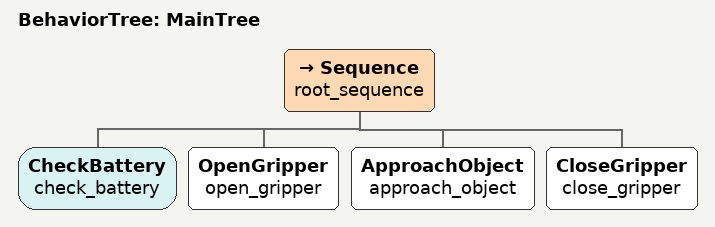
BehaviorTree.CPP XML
<root main_tree="MainTree" BTCPP_format="4" >
    <BehaviorTree ID="MainTree">
        <Sequence name="root_sequence">
            <CheckBattery name="check_battery" />
            <OpenGripper name="open_gripper" />
            <ApproachObject name="approach_object" />
            <CloseGripper name="close_gripper" />
        </Sequence>
    </BehaviorTree>
</root>
